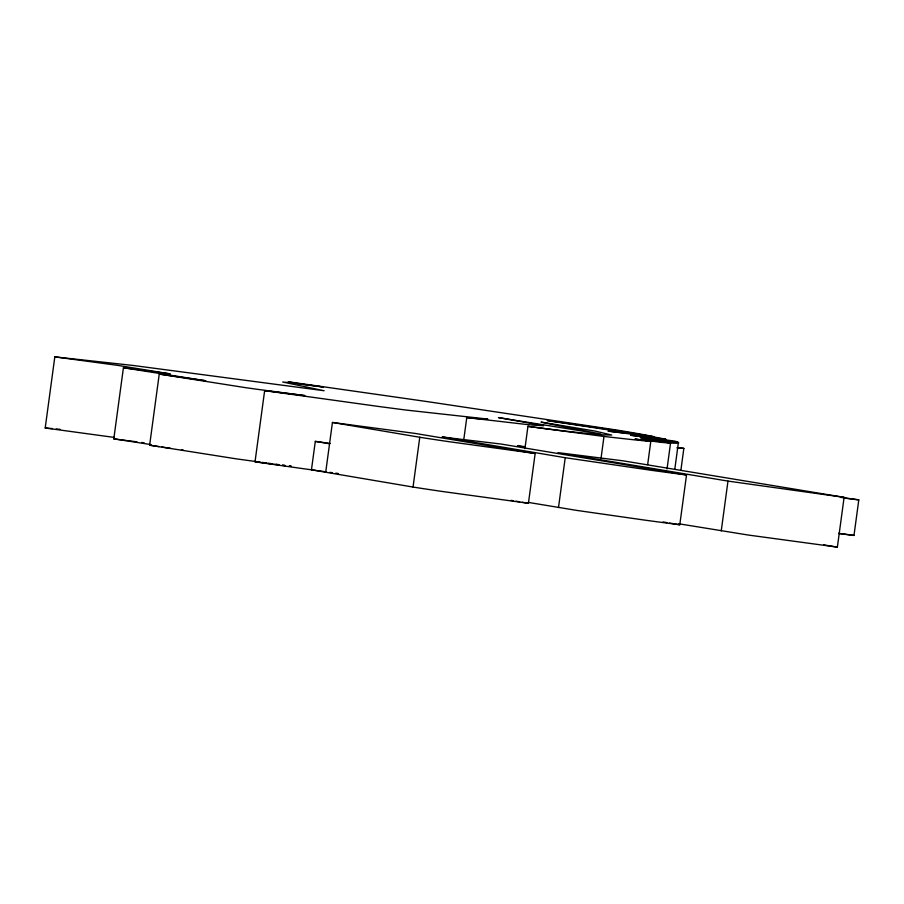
<?xml version="1.0" encoding="UTF-8"?>
<svg xmlns="http://www.w3.org/2000/svg" width="904" height="904" viewBox="0 0 904 904"><rect width="100%" height="100%" fill="white"/><g stroke="black" fill="none" stroke-linecap="round" stroke-linejoin="round"><path stroke-width="1.36" d="M114.39 437.434L45.2 427.999L54.816 356.877L133.046 365.453L324.118 390.731L282.692 382.019L298.422 383.59M150.945 444.576L113.802 438.869L123.419 367.747L139.532 369.804A149.352 3.65 7.7 0 1 150.188 371.194L170.212 373.894L117.983 365.408L54.816 356.877M259.923 462.091L248.916 460.588A182.879 4.463 7.7 0 1 235.921 458.791L149.635 445.186L159.251 374.064L205.739 380.776L123.419 367.747M159.251 374.064L245.538 387.658A182.879 4.463 7.7 0 0 258.533 389.466L304.874 395.602L264.646 390.63L255.03 461.752L265.663 463.164M330.096 443.412L315.304 441.378L311.451 469.82L413.038 487.053A111.712 2.735 7.7 0 0 441.999 491.437L528.422 503.279L535.157 453.492L415.015 433.411L332.435 422.45L325.7 472.238M413.038 487.053L419.772 437.265L332.435 422.45M463.786 439.604L466.769 417.58L479.843 418.846A113.915 2.78 7.7 0 0 484.623 419.162L487.798 419.083L406.698 410.133A246.984 6.034 7.7 0 1 379.307 406.563L264.646 390.63M524.919 448.678L527.936 426.372L539.1 427.841A77.541 1.898 7.7 0 0 567.881 431.423L599.94 434.767L611.714 435.05L594.945 431.05L544.728 422.699L540.999 422.123L600.764 434.022L498.443 417.591L543.575 425.626L538.117 425.445A157.296 3.842 7.7 0 1 527.134 424.552L466.769 417.58M558.502 507.506L565.226 457.718L442.124 436.914L446.542 437.479A136.628 3.333 7.7 0 0 458.746 439.016L500.997 444.033L686.52 474.973L679.785 524.761L667.197 523.122A153.917 3.763 7.7 0 1 645.072 520.162L576.707 510.398L528.998 502.522M601.013 458.486L603.985 436.462L632.642 439.66A223.65 5.469 7.7 0 0 642.292 440.632L650.79 441.412L647.659 464.667M653.818 439.57L654.191 436.779A168.234 4.113 7.7 0 0 615.997 429.92L427.637 401.658L289.031 381.872A33.629 0.825 7.7 0 0 288.116 381.872L296.015 383.251M667.039 468.995L670.553 443.016L642.416 439.084L646.609 439.66A147.928 3.616 7.7 0 0 652.937 440.519L673.582 443.209L678.791 442.87L640.247 437.581L651.434 439.061A116.141 2.836 7.7 0 0 660.123 440.191L678.169 442.282L676.768 441.706A221.435 5.413 7.7 0 0 674.508 441.073L630.664 435.265L665.909 439.254L659.728 438.033A209.276 5.108 7.7 0 0 653.908 436.994L608.008 431.118L616.731 432.112A97.575 2.384 7.7 0 0 623.511 432.835L633.772 433.694L550.446 421.072A47.336 1.153 7.7 0 0 549.236 420.857L547.259 420.518L598.437 427.897A250.024 6.113 7.7 0 1 622.856 431.66L654.191 436.779M674.802 469.187L678.384 442.689M680.961 469.718L683.842 448.384L677.853 447.57M721.245 530.885L727.98 481.097L558.073 452.644L623.229 460.848L844.11 497.336L837.375 547.123L748.196 535.032L678.768 523.778M838.754 533.541L853.986 535.428L858.8 499.867L840.63 497.358M670.553 443.016L666.576 442.779A235.707 5.763 7.7 0 1 662.09 442.44L634.947 439.039L641.648 440.078M676.87 447.853L683.842 448.384M45.2 427.999L52.387 428.598M56.229 428.959L60.082 429.31M524.795 446.632L517.427 445.841L525.247 447.152M289.291 466.125L291.009 466.328M603.985 436.462L527.936 426.372M113.802 438.869L120.435 439.706M282.624 465.334L285.088 465.628M843.556 497.968L858.8 499.867M289.382 466.001L291.438 466.261M278.952 464.871L273.855 464.227M844.11 497.336L727.98 481.097M535.157 453.492L448.734 441.649A111.712 2.735 7.7 0 1 419.772 437.265M686.52 474.973L673.932 473.334A153.917 3.763 7.7 0 1 651.807 470.374L565.226 457.718M121.407 439.83L126.537 440.485M272.737 464.08L266.929 463.323M127.667 440.632L129.916 440.926A149.352 3.65 7.7 0 1 136.99 441.853M282.466 465.108L284.85 465.413M141.747 442.474L144.098 442.791M276.059 464.26L278.692 464.611M268.533 463.255L270.635 463.537M262.103 462.396L266.42 462.972M335.847 473.165L338.186 473.481M329.892 472.351L332.276 472.679M302.23 384.268L323.496 387.048L299.665 383.917M838.618 533.315L853.986 535.428M326.254 471.854L311.451 469.82A173.421 4.237 7.7 0 1 254.973 461.752M297.269 383.578L301.009 383.963M181.41 449.853L183.275 450.113M641.716 440.033L644.179 440.451M645.388 440.621L650.79 441.412M167.647 447.887L170.415 448.294M166.72 447.751L161.974 447.062M156.008 446.158L159.036 446.621M154.968 446L149.635 445.186M823.578 544.841L837.375 547.123M663.039 521.97L666.903 522.614M669.48 523.043L679.785 524.761M510.907 500.353L513.404 500.771M515.913 501.189L519.664 501.81M522.173 502.24L528.422 503.279M315.304 441.378L329.553 443.785"/></g></svg>
